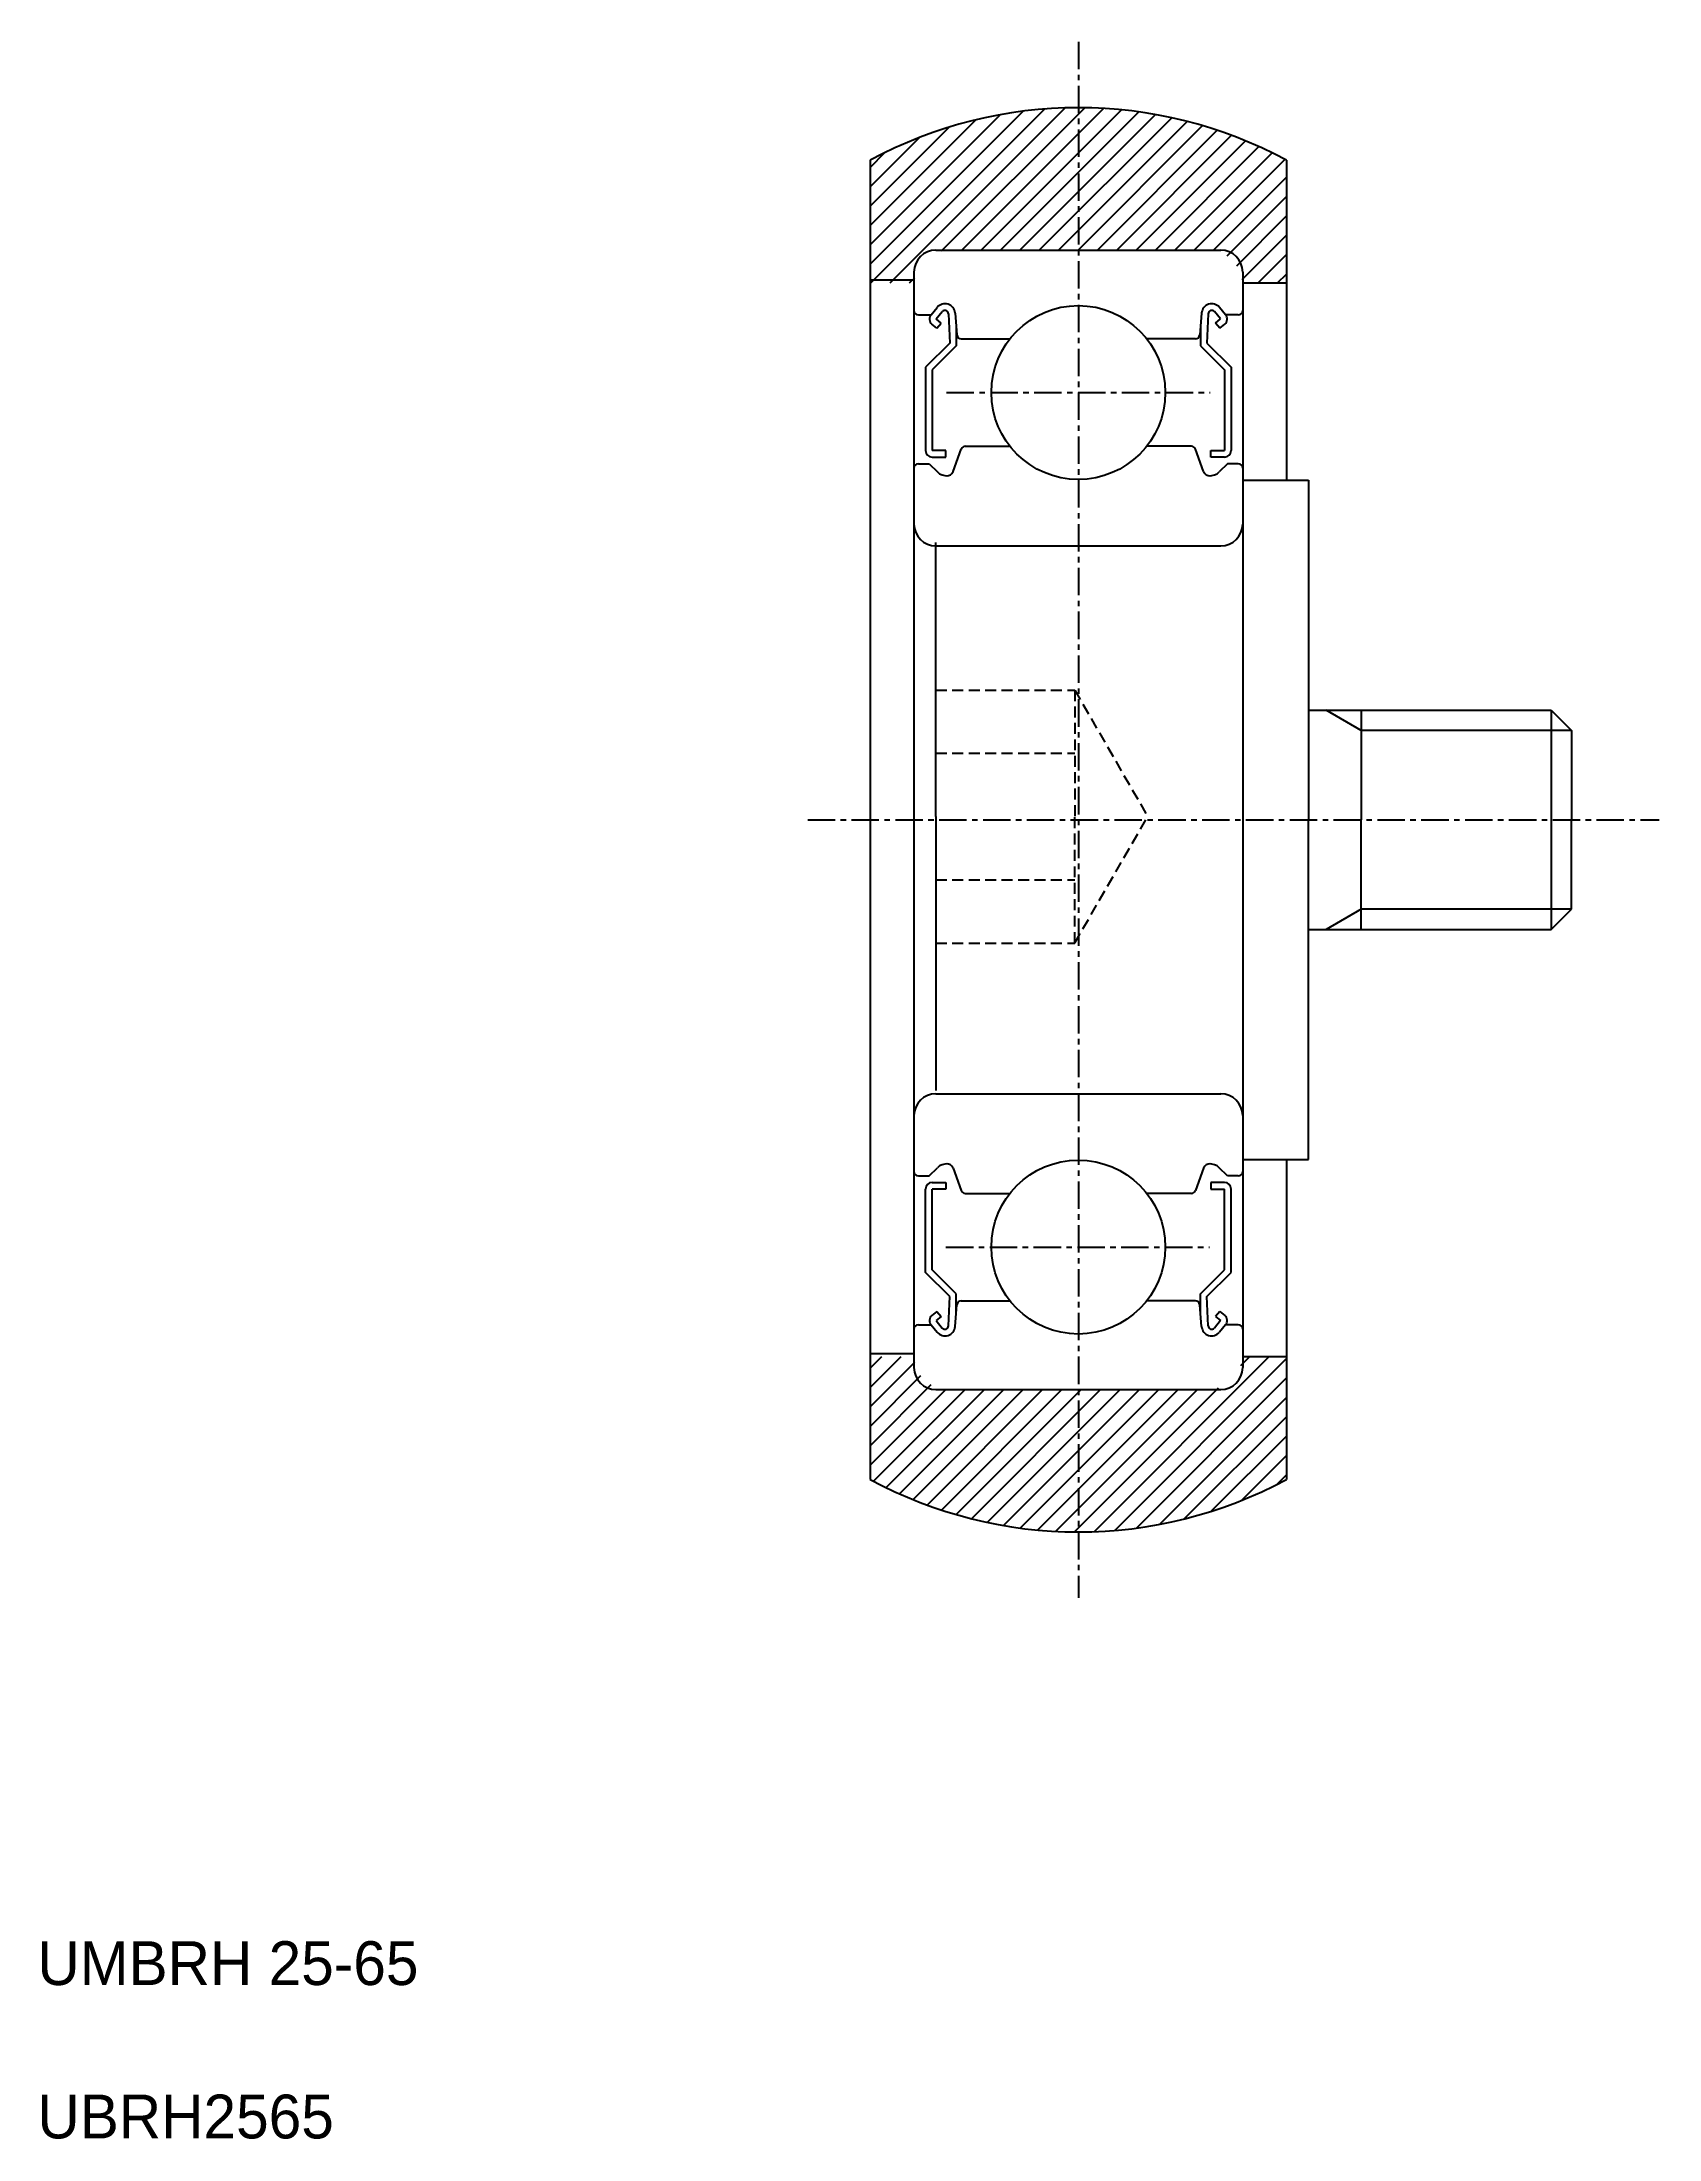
# Model space of a CAD drawing. Extents: x 2.7 to 76.5, y 2.5 to 98.2.
import ezdxf

# ---------------------------------------------------------------- set-up
doc = ezdxf.new("R2010")
doc.units = 0
doc.linetypes.add('CENTER', pattern=[2, 1.25, -0.25, 0.25, -0.25])
doc.linetypes.add('DASHED', pattern=[0.75, 0.5, -0.25])
doc.layers.get('0').update_dxf_attribs({"linetype": 'CONTINUOUS'})
doc.layers.add('CENTER', color=1, linetype='CENTER')

# ---------------------------------------------------------------- blocks, each defined once
blk = doc.blocks.new('*X2')
at = {"color": 0, "linetype": 'CONTINUOUS'}
for p, q in [((550.5, -81.969), (557.488, -74.981)), ((550.5, -81.085), (556.444, -75.141)), ((550.5, -80.201), (555.325, -75.376)), ((550.53, -82.822), (558.472, -74.881)), ((551.414, -82.822), (559.405, -74.831)), ((553.762, -81.358), (560.296, -74.824)), ((554.682, -81.322), (561.149, -74.855)), ((555.566, -81.322), (561.969, -74.919)), ((556.45, -81.322), (562.759, -75.013)), ((557.334, -81.322), (563.521, -75.135)), ((558.218, -81.322), (564.259, -75.281)), ((559.101, -81.322), (564.973, -75.45)), ((550.5, -79.317), (554.107, -75.71)), ((550.5, -78.433), (552.751, -76.182)), ((559.985, -81.322), (565.666, -75.642)), ((560.869, -81.322), (566.338, -75.853)), ((561.753, -81.322), (566.991, -76.084)), ((562.637, -81.322), (567.626, -76.333)), ((550.5, -77.549), (551.174, -76.875)), ((563.521, -81.322), (568.243, -76.6)), ((564.405, -81.322), (568.843, -76.884)), ((565.289, -81.322), (569.427, -77.183)), ((566.152, -81.342), (569.5, -77.995)), ((566.788, -81.591), (569.5, -78.879)), ((567.23, -82.033), (569.5, -79.762)), ((567.479, -82.667), (569.5, -80.646)), ((568.208, -82.822), (569.5, -81.53)), ((552.298, -82.822), (552.536, -82.584)), ((569.092, -82.822), (569.5, -82.414)), ((550.5, -133.234), (551.912, -131.822)), ((550.5, -132.35), (551.028, -131.822)), ((560.718, -139.809), (568.705, -131.822)), ((561.658, -139.753), (569.5, -131.912)), ((567.419, -132.225), (567.822, -131.822)), ((550.5, -134.118), (552.54, -132.078)), ((550.5, -135.002), (552.82, -132.682)), ((562.65, -139.646), (569.5, -132.795)), ((550.5, -135.886), (553.286, -133.1)), ((550.5, -136.769), (553.954, -133.316)), ((550.651, -137.503), (554.831, -133.322)), ((551.237, -137.8), (555.715, -133.322)), ((551.839, -138.082), (556.599, -133.322)), ((552.459, -138.346), (557.483, -133.322)), ((553.096, -138.593), (558.367, -133.322)), ((553.752, -138.821), (559.251, -133.322)), ((554.427, -139.03), (560.134, -133.322)), ((555.122, -139.218), (561.018, -133.322)), ((555.84, -139.385), (561.902, -133.322)), ((556.581, -139.528), (562.786, -133.322)), ((557.347, -139.645), (563.67, -133.322)), ((558.14, -139.736), (564.554, -133.322)), ((558.965, -139.795), (565.438, -133.322)), ((559.822, -139.821), (566.403, -133.241)), ((563.703, -139.476), (569.5, -133.679)), ((564.834, -139.229), (569.5, -134.563)), ((566.067, -138.88), (569.5, -135.447)), ((567.447, -138.384), (569.5, -136.331)), ((569.065, -137.65), (569.5, -137.215))]:
    blk.add_line(p, q, dxfattribs=at)

msp = doc.modelspace()

# ---------------------------------------------------------------- linework, layer by layer
at = {"color": 7, "linetype": 'CONTINUOUS'}
for p, q in [((40.5, 92.777), (40.5, 32.578)), ((59.5, 92.777), (59.5, 78.178)), ((40.5, 87.327), (42.5, 87.327)), ((57.497, 87.178), (59.5, 87.178)), ((57.5, 78.327), (57.5, 47.327)), ((57.5, 78.178), (60.5, 78.178)), ((57.5, 78.178), (57.5, 47.178)), ((60.5, 78.178), (60.5, 62.678)), ((42.5, 76.178), (42.5, 49.178)), ((57.5, 76.178), (57.5, 49.178)), ((43.5, 62.827), (43.5, 75.327)), ((60.5, 67.678), (71.58, 67.678)), ((62.9, 67.678), (62.9, 62.678)), ((71.58, 67.678), (72.5, 66.758)), ((71.58, 67.678), (71.58, 57.678)), ((72.5, 66.758), (72.5, 62.678)), ((43.5, 62.827), (43.5, 50.327)), ((60.5, 47.178), (60.5, 62.678)), ((62.9, 57.678), (62.9, 62.678)), ((72.5, 58.598), (72.5, 62.678)), ((71.58, 57.678), (72.5, 58.598)), ((60.5, 57.678), (71.58, 57.678)), ((57.5, 47.178), (60.5, 47.178)), ((59.5, 47.178), (59.5, 32.578)), ((40.5, 38.327), (42.5, 38.327)), ((57.497, 38.178), (59.5, 38.178))]:
    msp.add_line(p, q, dxfattribs=at)
for p, q in [((43.5, 88.678), (56.5, 88.678)), ((42.5, 87.678), (42.5, 76.178)), ((57.5, 87.678), (57.5, 76.178)), ((42.7, 85.728), (43.28, 85.728)), ((43.28, 85.727), (43.563, 86.064)), ((43.546, 85.112), (43.316, 85.304)), ((43.51, 85.535), (43.792, 85.871)), ((43.739, 85.342), (43.51, 85.535)), ((43.546, 85.112), (43.739, 85.342)), ((44.074, 85.774), (44.13, 84.432)), ((44.373, 85.807), (44.46, 84.81)), ((55.627, 85.807), (55.54, 84.81)), ((55.926, 85.774), (55.87, 84.432)), ((56.49, 85.535), (56.208, 85.871)), ((56.261, 85.342), (56.49, 85.535)), ((56.454, 85.112), (56.261, 85.342)), ((56.72, 85.727), (56.437, 86.064)), ((56.454, 85.112), (56.684, 85.304)), ((57.3, 85.728), (56.72, 85.728)), ((44.13, 84.432), (43.03, 83.332)), ((44.43, 84.308), (43.33, 83.208)), ((44.43, 85.155), (44.43, 84.308)), ((44.659, 84.628), (46.878, 84.628)), ((55.341, 84.628), (53.122, 84.628)), ((55.57, 85.155), (55.57, 84.308)), ((55.57, 84.308), (56.67, 83.208)), ((55.87, 84.432), (56.97, 83.332)), ((43.03, 83.332), (43.03, 79.528)), ((56.97, 83.332), (56.97, 79.528)), ((43.33, 83.208), (43.33, 79.528)), ((56.67, 83.208), (56.67, 79.528)), ((43.95, 79.528), (43.33, 79.528)), ((43.95, 79.228), (43.95, 79.528)), ((44.282, 78.575), (44.653, 79.596)), ((44.841, 79.728), (46.878, 79.728)), ((55.159, 79.728), (53.122, 79.728)), ((55.718, 78.575), (55.347, 79.596)), ((56.05, 79.528), (56.67, 79.528)), ((56.05, 79.228), (56.05, 79.528)), ((42.7, 78.928), (43.2, 78.928)), ((43.2, 78.928), (43.574, 78.554)), ((43.33, 79.228), (43.95, 79.228)), ((56.67, 79.228), (56.05, 79.228)), ((56.8, 78.928), (56.426, 78.554)), ((57.3, 78.928), (56.8, 78.928)), ((43.5, 75.178), (56.5, 75.178)), ((43.5, 50.178), (56.5, 50.178)), ((42.5, 49.178), (42.5, 37.678)), ((57.5, 49.178), (57.5, 37.678)), ((42.7, 46.428), (43.2, 46.428)), ((43.2, 46.428), (43.574, 46.802)), ((43.33, 46.128), (43.95, 46.128)), ((43.95, 46.128), (43.95, 45.828)), ((44.282, 46.781), (44.653, 45.759)), ((55.718, 46.781), (55.347, 45.759)), ((56.67, 46.128), (56.05, 46.128)), ((56.05, 46.128), (56.05, 45.828)), ((56.8, 46.428), (56.426, 46.802)), ((57.3, 46.428), (56.8, 46.428)), ((43.03, 42.024), (43.03, 45.828)), ((43.33, 42.148), (43.33, 45.828)), ((43.95, 45.828), (43.33, 45.828)), ((44.841, 45.628), (46.878, 45.628)), ((55.159, 45.628), (53.122, 45.628)), ((56.05, 45.828), (56.67, 45.828)), ((56.67, 42.148), (56.67, 45.828)), ((56.97, 42.024), (56.97, 45.828)), ((44.43, 41.048), (43.33, 42.148)), ((55.57, 41.048), (56.67, 42.148)), ((44.13, 40.924), (43.03, 42.024)), ((55.87, 40.924), (56.97, 42.024)), ((43.546, 40.244), (43.316, 40.051)), ((43.546, 40.244), (43.739, 40.014)), ((44.074, 39.581), (44.13, 40.924)), ((44.373, 39.548), (44.46, 40.545)), ((44.43, 40.201), (44.43, 41.048)), ((44.659, 40.728), (46.878, 40.728)), ((55.341, 40.728), (53.122, 40.728)), ((55.627, 39.548), (55.54, 40.545)), ((55.57, 40.201), (55.57, 41.048)), ((55.926, 39.581), (55.87, 40.924)), ((56.454, 40.244), (56.261, 40.014)), ((56.454, 40.244), (56.684, 40.051)), ((42.7, 39.628), (43.28, 39.628)), ((43.28, 39.628), (43.563, 39.292)), ((43.739, 40.014), (43.51, 39.821)), ((43.51, 39.821), (43.792, 39.485)), ((56.49, 39.821), (56.208, 39.485)), ((56.261, 40.014), (56.49, 39.821)), ((56.72, 39.628), (56.437, 39.292)), ((57.3, 39.628), (56.72, 39.628)), ((43.5, 36.678), (56.5, 36.678)), ((47.05, 36.678), (47.05, 36.678)), ((50, 36.678), (50, 36.678))]:
    msp.add_line(p, q)
at = {"color": 3, "linetype": 'DASHED'}
for p, q in [((43.5, 68.6), (49.833, 68.6)), ((49.833, 68.6), (49.833, 62.827)), ((49.833, 68.6), (53.167, 62.827)), ((43.5, 65.714), (49.833, 65.714)), ((49.833, 57.053), (49.833, 62.827)), ((49.833, 57.053), (53.167, 62.827)), ((43.5, 59.94), (49.833, 59.94)), ((43.5, 57.053), (49.833, 57.053))]:
    msp.add_line(p, q, dxfattribs=at)
at = {"color": 3, "linetype": 'CONTINUOUS'}
for p, q in [((62.9, 66.758), (61.307, 67.678)), ((72.5, 66.758), (62.9, 66.758)), ((62.9, 58.598), (61.307, 57.678)), ((72.5, 58.598), (62.9, 58.598))]:
    msp.add_line(p, q, dxfattribs=at)
for centre in [(50, 82.178), (50, 43.178)]:
    msp.add_circle(centre, 3.969)
at = {"color": 7, "linetype": 'CONTINUOUS'}
for centre, start, end in [((50, 75.178), 61.64065, 118.35935), ((50, 50.178), 241.64065, 298.35935)]:
    msp.add_arc(centre, 20, start, end, dxfattribs=at)
for centre, radius, start, end in [((43.5, 87.678), 1, 90, 180), ((56.5, 87.678), 1, 0, 90), ((43.915, 85.767), 0.46, 4.9869, 139.91047), ((56.085, 85.767), 0.46, 40.08953, 175.0131), ((42.7, 85.928), 0.2, 180, 270), ((43.509, 85.534), 0.3, 139.91047, 229.9992), ((43.914, 85.768), 0.16, 2.37537, 139.99458), ((56.086, 85.768), 0.16, 40.00542, 177.62463), ((56.491, 85.534), 0.3, 310.0008, 40.08953), ((57.3, 85.928), 0.2, 270, 0), ((44.659, 84.828), 0.2, 184.9869, 270), ((55.341, 84.828), 0.2, 270, 355.0131), ((43.33, 79.528), 0.3, 180, 270), ((44.841, 79.528), 0.2, 90, 160.03041), ((55.159, 79.528), 0.2, 19.96959, 90), ((56.67, 79.528), 0.3, 270, 0), ((42.7, 78.728), 0.2, 90, 180), ((43.998, 78.978), 0.6, 225.0023, 272.82789), ((44, 78.678), 0.3, 265.49139, 340.03041), ((56, 78.678), 0.3, 199.96959, 274.50861), ((56.002, 78.978), 0.6, 267.17211, 314.9977), ((57.3, 78.728), 0.2, 0, 90), ((43.5, 76.178), 1, 180, 270), ((56.5, 76.178), 1, 270, 0), ((43.5, 49.178), 1, 90, 180), ((56.5, 49.178), 1, 0, 90), ((43.998, 46.378), 0.6, 87.17211, 134.9977), ((44, 46.678), 0.3, 19.96959, 94.50861), ((56, 46.678), 0.3, 85.49139, 160.03041), ((56.002, 46.378), 0.6, 45.0023, 92.82789), ((42.7, 46.628), 0.2, 180, 270), ((43.33, 45.828), 0.3, 90, 180), ((56.67, 45.828), 0.3, 0, 90), ((57.3, 46.628), 0.2, 270, 0), ((44.841, 45.828), 0.2, 199.96959, 270), ((55.159, 45.828), 0.2, 270, 340.03041), ((44.659, 40.528), 0.2, 90, 175.0131), ((55.341, 40.528), 0.2, 4.9869, 90), ((42.7, 39.428), 0.2, 90, 180), ((43.509, 39.821), 0.3, 130.0008, 220.08953), ((43.915, 39.588), 0.46, 220.08953, 355.0131), ((43.914, 39.588), 0.16, 220.00542, 357.62463), ((56.085, 39.588), 0.46, 184.9869, 319.91047), ((56.086, 39.588), 0.16, 182.37537, 319.99458), ((56.491, 39.821), 0.3, 319.91047, 49.9992), ((57.3, 39.428), 0.2, 0, 90), ((43.5, 37.678), 1, 180, 270), ((56.5, 37.678), 1, 270, 0)]:
    msp.add_arc(centre, radius, start, end)
at = {"layer": 'CENTER', "color": 1, "linetype": 'CENTER'}
for p, q in [((50, 98.178), (50, 27.178)), ((43.988, 82.178), (56.012, 82.178)), ((37.65, 62.678), (76.5, 62.678)), ((43.959, 43.178), (55.983, 43.178))]:
    msp.add_line(p, q, dxfattribs=at)

# ---------------------------------------------------------------- block references
at = {"color": 3, "linetype": 'CONTINUOUS'}
msp.add_blockref('*X2', (-510, 170), dxfattribs=at)

# ---------------------------------------------------------------- texts
at = {"color": 7, "linetype": 'CONTINUOUS'}
for s, p in [('UMBRH 25-65', (2.5, 9.5)), ('UBRH2565', (2.5, 2.5))]:
    msp.add_text(s, height=2, dxfattribs=at).set_placement(p)

doc.saveas('drawing.dxf')
